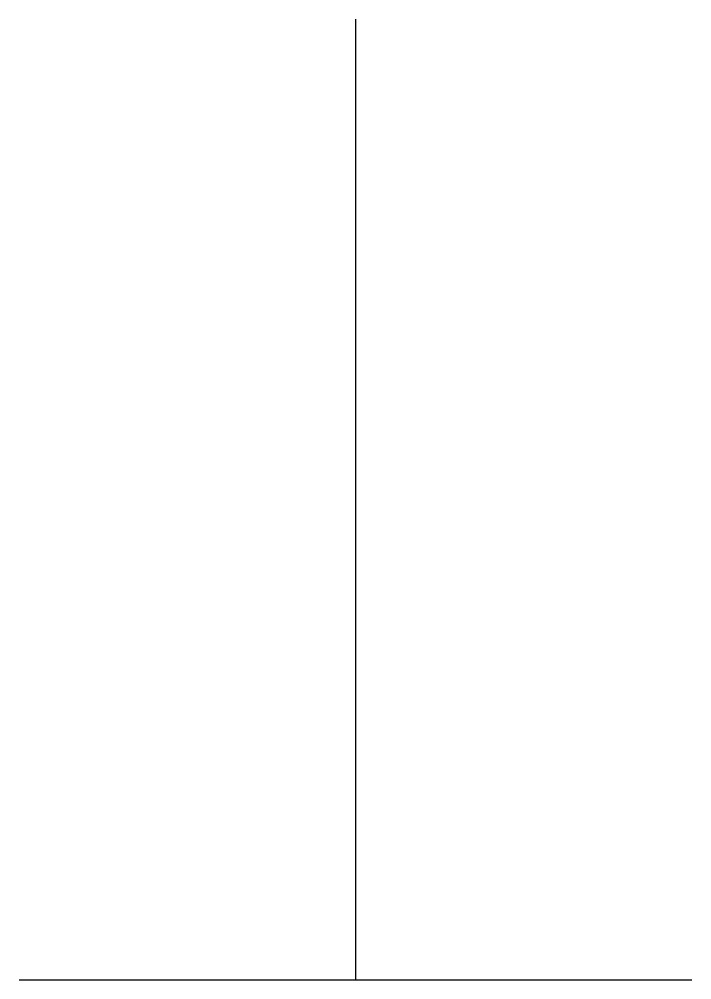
# Model space of a CAD drawing. Header units: millimetres. Extents: x -105 to 105, y -150 to 150.
import ezdxf

# ---------------------------------------------------------------- set-up
doc = ezdxf.new("R2010")
doc.units = ezdxf.units.MM

# ---------------------------------------------------------------- blocks, each defined once
blk = doc.blocks.new('$LinePat$饰面砖')
at = {"color": 0}
for p, q in [((0, 50), (0, -50)), ((-35, -50), (35, -50))]:
    blk.add_line(p, q, dxfattribs=at)

msp = doc.modelspace()

# ---------------------------------------------------------------- block references
at = {"xscale": 3, "yscale": 3, "zscale": 3}
msp.add_blockref('$LinePat$饰面砖', (0, 0), dxfattribs=at)

doc.saveas('drawing.dxf')
